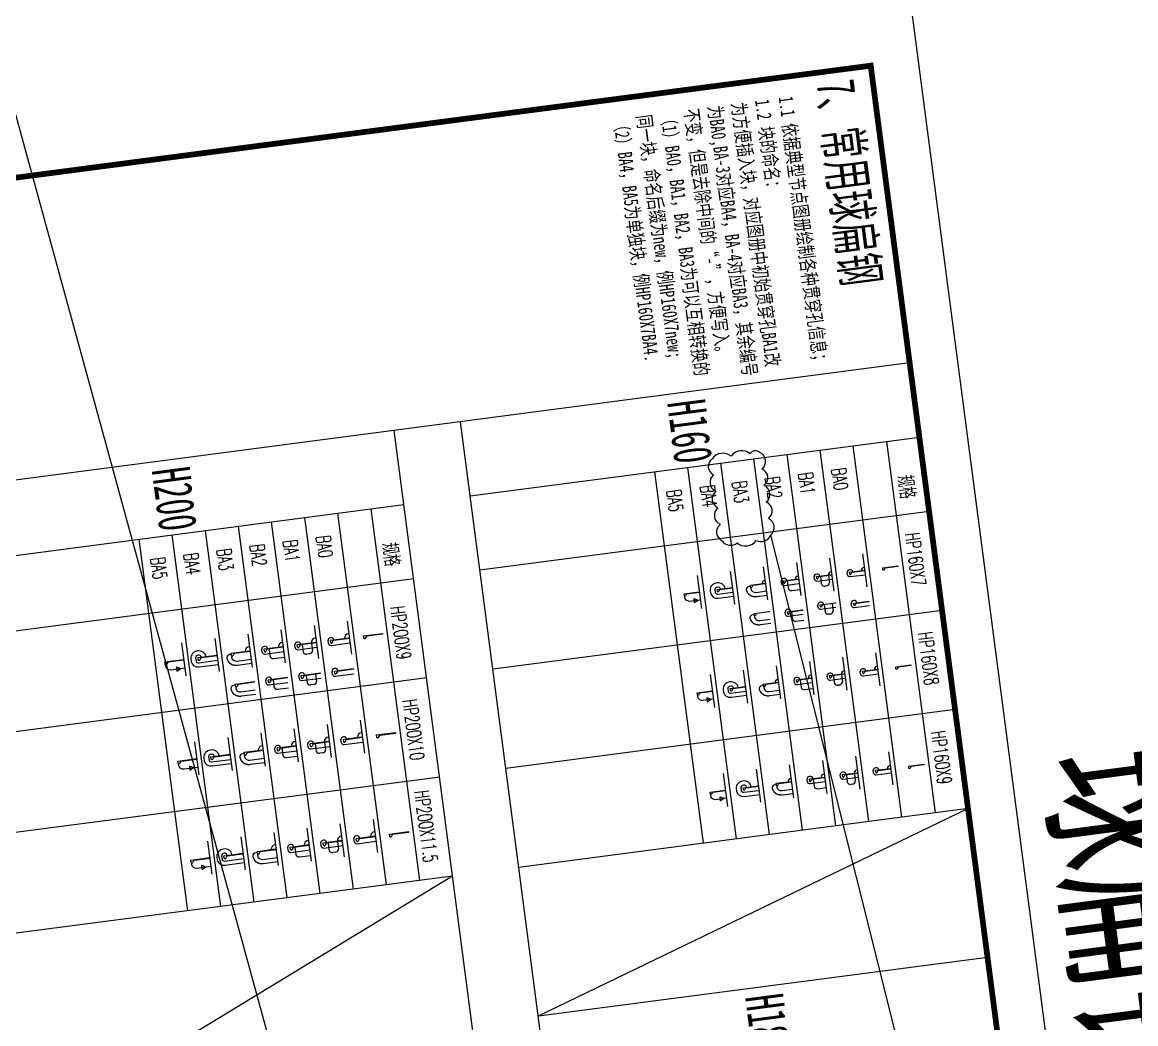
# Model space of a CAD drawing. Header units: millimetres. Extents: x -14906165 to 53546503, y 133836 to 58622790.
# Drawn here: x 42075755 to 42932731, y 43458034 to 44228737 of the extents above; entities that cross this region are included whole.
import ezdxf

# ---------------------------------------------------------------- set-up
doc = ezdxf.new("R2010")
doc.units = ezdxf.units.MM
doc.header["$LTSCALE"] = 100
doc.linetypes.add('DASHED', pattern=[8, 6, -2])
for name, color, linetype in [('HP', 254, 'Continuous'), ('Seam', 40, 'Continuous'), ('标准形式增加', 6, 'Continuous')]:
    doc.layers.add(name, color=color, linetype=linetype)
doc.styles.add('中文GB2312', font='', dxfattribs={"width": 0.7})
doc.styles.add('英文（单）', font='romans.shx', dxfattribs={"width": 0.7})
doc.styles.get('中文GB2312').set_extended_font_data('FangSong_GB2312')

# ---------------------------------------------------------------- blocks, each defined once
blk = doc.blocks.new('HP160X7')
for p, q in [((0, 0), (7, 0)), ((0, -160), (0, 0)), ((7, 0), (7, -134)), ((23, -160), (0, -160)), ((10, -140), (26, -149))]:
    blk.add_line(p, q)
at = {"extrusion": (0, 0, -1)}
for centre, start, end in [((-13, -134), 300, 0), ((-23, -154), 120, 270)]:
    blk.add_arc(centre, 6, start, end, dxfattribs=at)
blk = doc.blocks.new('HP160X8')
for p, q in [((-588056, 654188), (-588056, 654348)), ((-588056, 654348), (-588048, 654348)), ((-588048, 654348), (-588048, 654214)), ((-588032, 654188), (-588056, 654188)), ((-588045, 654209), (-588029, 654199))]:
    blk.add_line(p, q)
at = {"extrusion": (0, 0, -1)}
for centre, start, end in [((588042, 654214), 300, 0), ((588032, 654194), 120, 270)]:
    blk.add_arc(centre, 6, start, end, dxfattribs=at)
blk = doc.blocks.new('HP160X9')
for p, q in [((-586256, 654353), (-586247, 654353)), ((-586256, 654193), (-586256, 654353)), ((-586247, 654353), (-586247, 654219)), ((-586231, 654193), (-586256, 654193)), ((-586244, 654213), (-586228, 654204))]:
    blk.add_line(p, q)
at = {"extrusion": (0, 0, -1)}
for centre, start, end in [((586241, 654219), 300, 0), ((586231, 654199), 120, 270)]:
    blk.add_arc(centre, 6, start, end, dxfattribs=at)
blk = doc.blocks.new('HP200X9')
for p, q in [((-589856, 649115), (-589847, 649115)), ((-589856, 648915), (-589856, 649115)), ((-589847, 649115), (-589847, 648948)), ((-589827, 648915), (-589856, 648915)), ((-589843, 648941), (-589823, 648930))]:
    blk.add_line(p, q)
at = {"extrusion": (0, 0, -1)}
for centre, start, end in [((589839, 648948), 300, 0), ((589827, 648923), 120, 270)]:
    blk.add_arc(centre, 8, start, end, dxfattribs=at)
blk = doc.blocks.new('HP200X10')
for p, q in [((-588056, 649125), (-588046, 649125)), ((-588056, 648925), (-588056, 649125)), ((-588046, 649125), (-588046, 648958)), ((-588026, 648925), (-588056, 648925)), ((-588042, 648951), (-588022, 648940))]:
    blk.add_line(p, q)
at = {"extrusion": (0, 0, -1)}
for centre, start, end in [((588038, 648958), 300, 0), ((588026, 648933), 120, 270)]:
    blk.add_arc(centre, 8, start, end, dxfattribs=at)
blk = doc.blocks.new('HP200X11.5')
for p, q in [((-586256, 649120), (-586245, 649120)), ((-586256, 648920), (-586256, 649120)), ((-586245, 649120), (-586245, 648953)), ((-586225, 648920), (-586256, 648920)), ((-586241, 648947), (-586221, 648935))]:
    blk.add_line(p, q)
at = {"extrusion": (0, 0, -1)}
for centre, start, end in [((586237, 648953), 300, 0), ((586225, 648928), 120, 270)]:
    blk.add_arc(centre, 8, start, end, dxfattribs=at)
blk = doc.blocks.new('HP160x7BA4')
for p, q in [((-589802, 652493), (-589802, 652653)), ((-589752, 652493), (-589752, 652653)), ((-589856, 652468), (-589827, 652468)), ((-589856, 652418), (-589827, 652418))]:
    blk.add_line(p, q)
for centre, radius, start, end in [((-589856, 652498), 80, 90, 270), ((-589856, 652498), 30, 90, 270), ((-589827, 652493), 25, 270, 0), ((-589827, 652493), 75, 270, 360)]:
    blk.add_arc(centre, radius, start, end)
blk.add_blockref('HP160X7', (-589856, 652653))
blk = doc.blocks.new('HP160x7BA5')
for p, q in [((-589762, 652193), (-589762, 652303)), ((-589833, 652143), (-589812, 652143))]:
    blk.add_line(p, q)
blk.add_arc((-589812, 652193), 50, 270, 0)
at = {"layer": 'Seam'}
for p, q in [((-589787, 652236), (-589762, 652279)), ((-589787, 652236), (-589737, 652236)), ((-589737, 652236), (-589762, 652279))]:
    blk.add_line(p, q, dxfattribs=at)
blk.add_blockref('HP160X7', (-589856, 652303))
blk = doc.blocks.new('HP160x8BA4')
for p, q in [((-588001, 652493), (-588001, 652653)), ((-587951, 652493), (-587951, 652653)), ((-588056, 652468), (-588026, 652468)), ((-588056, 652418), (-588026, 652418))]:
    blk.add_line(p, q)
for centre, radius, start, end in [((-588056, 652498), 80, 90, 270), ((-588056, 652498), 30, 90, 270), ((-588026, 652493), 25, 270, 0), ((-588026, 652493), 75, 270, 360)]:
    blk.add_arc(centre, radius, start, end)
blk.add_blockref('HP160X8', (0, -1695))
blk = doc.blocks.new('HP160X8BA5')
for p, q in [((-587961, 652193), (-587961, 652303)), ((-588032, 652143), (-588011, 652143))]:
    blk.add_line(p, q)
blk.add_arc((-588011, 652193), 50, 270, 0)
at = {"layer": 'Seam'}
for p, q in [((-587986, 652236), (-587961, 652279)), ((-587986, 652236), (-587936, 652236)), ((-587936, 652236), (-587961, 652279))]:
    blk.add_line(p, q, dxfattribs=at)
blk.add_blockref('HP160X8', (0, -2045))
blk = doc.blocks.new('HP160x9BA4')
for p, q in [((-586200, 652493), (-586200, 652653)), ((-586150, 652493), (-586150, 652653)), ((-586256, 652468), (-586225, 652468)), ((-586256, 652418), (-586225, 652418))]:
    blk.add_line(p, q)
for centre, radius, start, end in [((-586256, 652498), 80, 90, 270), ((-586256, 652498), 30, 90, 270), ((-586225, 652493), 25, 270, 0), ((-586225, 652493), 75, 270, 360)]:
    blk.add_arc(centre, radius, start, end)
blk.add_blockref('HP160X9', (0, -1700))
blk = doc.blocks.new('HP160x9BA5')
for p, q in [((-586160, 652216), (-586160, 652326)), ((-586231, 652166), (-586210, 652166))]:
    blk.add_line(p, q)
blk.add_arc((-586210, 652216), 50, 270, 0)
at = {"layer": 'Seam'}
for p, q in [((-586185, 652259), (-586160, 652302)), ((-586135, 652259), (-586160, 652302)), ((-586185, 652259), (-586135, 652259))]:
    blk.add_line(p, q, dxfattribs=at)
blk.add_blockref('HP160X9', (0, -2027))
blk = doc.blocks.new('HP200X10BA4')
for p, q in [((-588893, 647203), (-588893, 647403)), ((-588843, 647203), (-588843, 647403)), ((-588956, 647178), (-588918, 647178)), ((-588956, 647128), (-588918, 647128))]:
    blk.add_line(p, q)
for centre, radius, start, end in [((-588956, 647208), 80, 90, 270), ((-588956, 647208), 30, 90, 270), ((-588918, 647203), 25, 270, 0), ((-588918, 647203), 75, 270, 360)]:
    blk.add_arc(centre, radius, start, end)
blk.add_blockref('HP200X10', (-900, -1722))
blk = doc.blocks.new('HP200X10BA5')
for p, q in [((-588853, 646903), (-588853, 647053)), ((-588926, 646853), (-588903, 646853))]:
    blk.add_line(p, q)
blk.add_arc((-588903, 646903), 50, 270, 0)
at = {"layer": 'Seam'}
for p, q in [((-588878, 646966), (-588853, 647010)), ((-588878, 646966), (-588828, 646966)), ((-588828, 646966), (-588853, 647010))]:
    blk.add_line(p, q, dxfattribs=at)
blk.add_blockref('HP200X10', (-900, -2072))
blk = doc.blocks.new('HP200X11.5BA5')
for p, q in [((-587952, 646903), (-587952, 647053)), ((-588025, 646853), (-588002, 646853))]:
    blk.add_line(p, q)
blk.add_arc((-588002, 646903), 50, 270, 0)
at = {"layer": 'Seam'}
for p, q in [((-587977, 646955), (-587952, 646998)), ((-587977, 646955), (-587927, 646955)), ((-587927, 646955), (-587952, 646998))]:
    blk.add_line(p, q, dxfattribs=at)
blk.add_blockref('HP200X11.5', (-1800, -2067))
blk = doc.blocks.new('HP200X9BA4')
for p, q in [((-589794, 647203), (-589794, 647403)), ((-589744, 647203), (-589744, 647403)), ((-589856, 647178), (-589819, 647178)), ((-589856, 647128), (-589819, 647128))]:
    blk.add_line(p, q)
for centre, radius, start, end in [((-589856, 647208), 80, 90, 270), ((-589856, 647208), 30, 90, 270), ((-589819, 647203), 25, 270, 0), ((-589819, 647203), 75, 270, 360)]:
    blk.add_arc(centre, radius, start, end)
blk.add_blockref('HP200X9', (0, -1712))
blk = doc.blocks.new('HP200X9BA5')
for p, q in [((-589754, 646903), (-589754, 647053)), ((-589827, 646853), (-589804, 646853))]:
    blk.add_line(p, q)
blk.add_arc((-589804, 646903), 50, 270, 0)
at = {"layer": 'Seam'}
for p, q in [((-589779, 646966), (-589754, 647010)), ((-589779, 646966), (-589729, 646966)), ((-589729, 646966), (-589754, 647010))]:
    blk.add_line(p, q, dxfattribs=at)
blk.add_blockref('HP200X9', (0, -2062))
blk = doc.blocks.new('HP200X11.5BA4')
for p, q in [((-587242, 647703), (-587242, 647903)), ((-587192, 647703), (-587192, 647903)), ((-587306, 647678), (-587267, 647678)), ((-587306, 647628), (-587267, 647628))]:
    blk.add_line(p, q)
for centre, radius, start, end in [((-587306, 647708), 80, 90, 270), ((-587306, 647708), 30, 90, 270), ((-587267, 647703), 25, 270, 0), ((-587267, 647703), 75, 270, 360)]:
    blk.add_arc(centre, radius, start, end)
blk.add_blockref('HP200X11.5', (-1050, -1217))
blk = doc.blocks.new('*U453')
for p, q in [((54, -160), (54, 0)), ((29, -185), (0, -185))]:
    blk.add_line(p, q)
for centre, radius, start, end in [((0, 0), 35, 180, 270), ((0, -155), 30, 90, 270), ((29, -160), 25, 270, 0)]:
    blk.add_arc(centre, radius, start, end)
at = {"layer": 'HP'}
for p, q in [((0, -160), (0, 0)), ((0, 0), (7, 0)), ((7, 0), (7, -134)), ((23, -160), (0, -160)), ((10, -140), (26, -149))]:
    blk.add_line(p, q, dxfattribs=at)
for centre, start, end in [((13, -134), 180, 240), ((23, -154), 270, 60)]:
    blk.add_arc(centre, 6, start, end, dxfattribs=at)
blk = doc.blocks.new('*U452')
for p, q in [((54, -160), (54, 0)), ((7, -35), (92, -35)), ((127, -70), (127, -85)), ((29, -185), (0, -185)), ((7, -120), (92, -120))]:
    blk.add_line(p, q)
for centre, radius, start, end in [((0, 0), 35, 180, 270), ((92, -70), 35, 0, 90), ((92, -85), 35, 270, 0), ((0, -155), 30, 90, 270), ((29, -160), 25, 270, 0)]:
    blk.add_arc(centre, radius, start, end)
at = {"layer": 'HP'}
for p, q in [((0, -160), (0, 0)), ((0, 0), (7, 0)), ((7, 0), (7, -134)), ((23, -160), (0, -160)), ((10, -140), (26, -149))]:
    blk.add_line(p, q, dxfattribs=at)
for centre, start, end in [((13, -134), 180, 240), ((23, -154), 270, 60)]:
    blk.add_arc(centre, 6, start, end, dxfattribs=at)
blk = doc.blocks.new('*U451')
for p, q in [((54, -160), (54, 0)), ((127, -85), (127, 0)), ((29, -185), (0, -185)), ((7, -120), (92, -120))]:
    blk.add_line(p, q)
for centre, radius, start, end in [((0, 0), 35, 180, 270), ((92, -85), 35, 270, 0), ((0, -155), 30, 90, 270), ((29, -160), 25, 270, 0)]:
    blk.add_arc(centre, radius, start, end)
at = {"layer": 'HP'}
for p, q in [((0, -160), (0, 0)), ((0, 0), (7, 0)), ((7, 0), (7, -134)), ((23, -160), (0, -160)), ((10, -140), (26, -149))]:
    blk.add_line(p, q, dxfattribs=at)
for centre, start, end in [((13, -134), 180, 240), ((23, -154), 270, 60)]:
    blk.add_arc(centre, 6, start, end, dxfattribs=at)
blk = doc.blocks.new('*U450')
for p, q in [((94, -110), (94, 0)), ((15, -160), (15, -175)), ((23, -160), (44, -160))]:
    blk.add_line(p, q)
at = {"linetype": 'DASHED'}
blk.add_line((144, -109), (144, 0), dxfattribs=at)
for centre, radius, start, end in [((0, 0), 35, 180, 270), ((44, -110), 50, 270, 0), ((50, -175), 35, 180, 260.1291)]:
    blk.add_arc(centre, radius, start, end)
blk.add_arc((44, -109), 100, 270, 0, dxfattribs=at)
at = {"layer": 'HP'}
for p, q in [((0, -160), (0, 0)), ((0, 0), (7, 0)), ((7, 0), (7, -134)), ((23, -160), (0, -160)), ((10, -140), (26, -149))]:
    blk.add_line(p, q, dxfattribs=at)
for centre, start, end in [((13, -134), 180, 240), ((23, -154), 270, 60)]:
    blk.add_arc(centre, 6, start, end, dxfattribs=at)
blk = doc.blocks.new('*U458')
for p, q in [((55, -160), (55, 0)), ((30, -185), (0, -185))]:
    blk.add_line(p, q)
for centre, radius, start, end in [((0, 0), 35, 180, 270), ((0, -155), 30, 90, 270), ((30, -160), 25, 270, 0)]:
    blk.add_arc(centre, radius, start, end)
at = {"layer": 'HP'}
for p, q in [((0, -160), (0, 0)), ((0, 0), (8, 0)), ((8, 0), (8, -134)), ((24, -160), (0, -160)), ((11, -140), (27, -149))]:
    blk.add_line(p, q, dxfattribs=at)
for centre, start, end in [((14, -134), 180, 240), ((24, -154), 270, 60)]:
    blk.add_arc(centre, 6, start, end, dxfattribs=at)
blk = doc.blocks.new('*U457')
for p, q in [((55, -160), (55, 0)), ((8, -35), (93, -35)), ((128, -70), (128, -85)), ((30, -185), (0, -185)), ((8, -120), (93, -120))]:
    blk.add_line(p, q)
for centre, radius, start, end in [((0, 0), 35, 180, 270), ((93, -70), 35, 0, 90), ((93, -85), 35, 270, 0), ((0, -155), 30, 90, 270), ((30, -160), 25, 270, 0)]:
    blk.add_arc(centre, radius, start, end)
at = {"layer": 'HP'}
for p, q in [((0, -160), (0, 0)), ((0, 0), (8, 0)), ((8, 0), (8, -134)), ((24, -160), (0, -160)), ((11, -140), (27, -149))]:
    blk.add_line(p, q, dxfattribs=at)
for centre, start, end in [((14, -134), 180, 240), ((24, -154), 270, 60)]:
    blk.add_arc(centre, 6, start, end, dxfattribs=at)
blk = doc.blocks.new('*U456')
for p, q in [((55, -160), (55, 0)), ((128, -85), (128, 0)), ((30, -185), (0, -185)), ((8, -120), (93, -120))]:
    blk.add_line(p, q)
for centre, radius, start, end in [((0, 0), 35, 180, 270), ((93, -85), 35, 270, 0), ((0, -155), 30, 90, 270), ((30, -160), 25, 270, 0)]:
    blk.add_arc(centre, radius, start, end)
at = {"layer": 'HP'}
for p, q in [((0, -160), (0, 0)), ((0, 0), (8, 0)), ((8, 0), (8, -134)), ((24, -160), (0, -160)), ((11, -140), (27, -149))]:
    blk.add_line(p, q, dxfattribs=at)
for centre, start, end in [((14, -134), 180, 240), ((24, -154), 270, 60)]:
    blk.add_arc(centre, 6, start, end, dxfattribs=at)
blk = doc.blocks.new('*U455')
for p, q in [((95, -110), (95, 0)), ((15, -160), (15, -175)), ((24, -160), (45, -160))]:
    blk.add_line(p, q)
at = {"linetype": 'DASHED'}
blk.add_line((145, -110), (145, 0), dxfattribs=at)
for centre, radius, start, end in [((0, 0), 35, 180, 270), ((45, -110), 50, 270, 0), ((50, -175), 35, 180, 261.7868)]:
    blk.add_arc(centre, radius, start, end)
blk.add_arc((45, -110), 100, 270, 0, dxfattribs=at)
at = {"layer": 'HP'}
for p, q in [((0, -160), (0, 0)), ((0, 0), (8, 0)), ((8, 0), (8, -134)), ((24, -160), (0, -160)), ((11, -140), (27, -149))]:
    blk.add_line(p, q, dxfattribs=at)
for centre, start, end in [((14, -134), 180, 240), ((24, -154), 270, 60)]:
    blk.add_arc(centre, 6, start, end, dxfattribs=at)
blk = doc.blocks.new('*U463')
for p, q in [((56, -160), (56, 0)), ((31, -185), (0, -185))]:
    blk.add_line(p, q)
for centre, radius, start, end in [((0, 0), 35, 180, 270), ((0, -155), 30, 90, 270), ((31, -160), 25, 270, 0)]:
    blk.add_arc(centre, radius, start, end)
at = {"layer": 'HP'}
for p, q in [((0, -160), (0, 0)), ((0, 0), (9, 0)), ((9, 0), (9, -134)), ((25, -160), (0, -160)), ((12, -140), (28, -149))]:
    blk.add_line(p, q, dxfattribs=at)
for centre, start, end in [((15, -134), 180, 240), ((25, -154), 270, 60)]:
    blk.add_arc(centre, 6, start, end, dxfattribs=at)
blk = doc.blocks.new('*U462')
for p, q in [((56, -160), (56, 0)), ((9, -35), (94, -35)), ((129, -70), (129, -85)), ((31, -185), (0, -185)), ((9, -120), (94, -120))]:
    blk.add_line(p, q)
for centre, radius, start, end in [((0, 0), 35, 180, 270), ((94, -70), 35, 0, 90), ((94, -85), 35, 270, 0), ((0, -155), 30, 90, 270), ((31, -160), 25, 270, 0)]:
    blk.add_arc(centre, radius, start, end)
at = {"layer": 'HP'}
for p, q in [((0, -160), (0, 0)), ((0, 0), (9, 0)), ((9, 0), (9, -134)), ((25, -160), (0, -160)), ((12, -140), (28, -149))]:
    blk.add_line(p, q, dxfattribs=at)
for centre, start, end in [((15, -134), 180, 240), ((25, -154), 270, 60)]:
    blk.add_arc(centre, 6, start, end, dxfattribs=at)
blk = doc.blocks.new('*U461')
for p, q in [((56, -160), (56, 0)), ((129, -85), (129, 0)), ((31, -185), (0, -185)), ((9, -120), (94, -120))]:
    blk.add_line(p, q)
for centre, radius, start, end in [((0, 0), 35, 180, 270), ((94, -85), 35, 270, 0), ((0, -155), 30, 90, 270), ((31, -160), 25, 270, 0)]:
    blk.add_arc(centre, radius, start, end)
at = {"layer": 'HP'}
for p, q in [((0, -160), (0, 0)), ((0, 0), (9, 0)), ((9, 0), (9, -134)), ((25, -160), (0, -160)), ((12, -140), (28, -149))]:
    blk.add_line(p, q, dxfattribs=at)
for centre, start, end in [((15, -134), 180, 240), ((25, -154), 270, 60)]:
    blk.add_arc(centre, 6, start, end, dxfattribs=at)
blk = doc.blocks.new('*U460')
for p, q in [((96, -110), (96, 0)), ((15, -160), (15, -175)), ((25, -160), (46, -160))]:
    blk.add_line(p, q)
at = {"linetype": 'DASHED'}
blk.add_line((146, -110), (146, 0), dxfattribs=at)
for centre, radius, start, end in [((0, 0), 35, 180, 270), ((46, -110), 50, 270, 0), ((50, -175), 35, 180, 263.4376)]:
    blk.add_arc(centre, radius, start, end)
blk.add_arc((46, -110), 100, 270, 0, dxfattribs=at)
at = {"layer": 'HP'}
for p, q in [((0, -160), (0, 0)), ((0, 0), (9, 0)), ((9, 0), (9, -134)), ((25, -160), (0, -160)), ((12, -140), (28, -149))]:
    blk.add_line(p, q, dxfattribs=at)
for centre, start, end in [((15, -134), 180, 240), ((25, -154), 270, 60)]:
    blk.add_arc(centre, 6, start, end, dxfattribs=at)
blk = doc.blocks.new('*U482')
for p, q in [((62, -200), (62, 0)), ((37, -225), (0, -225))]:
    blk.add_line(p, q)
for centre, radius, start, end in [((0, 0), 50, 180, 270), ((0, -195), 30, 90, 270), ((37, -200), 25, 270, 0)]:
    blk.add_arc(centre, radius, start, end)
at = {"layer": 'HP'}
for p, q in [((0, -200), (0, 0)), ((0, 0), (9, 0)), ((9, 0), (9, -167)), ((29, -200), (0, -200)), ((13, -174), (33, -185))]:
    blk.add_line(p, q, dxfattribs=at)
for centre, start, end in [((17, -167), 180, 240), ((29, -192), 270, 60.011)]:
    blk.add_arc(centre, 8, start, end, dxfattribs=at)
blk = doc.blocks.new('*U481')
for p, q in [((62, -200), (62, 0)), ((9, -50), (94, -50)), ((129, -85), (129, -115)), ((37, -225), (0, -225)), ((9, -150), (94, -150))]:
    blk.add_line(p, q)
for centre, radius, start, end in [((0, 0), 50, 180, 270), ((94, -85), 35, 0, 90), ((94, -115), 35, 270, 0), ((0, -195), 30, 90, 270), ((37, -200), 25, 270, 0)]:
    blk.add_arc(centre, radius, start, end)
at = {"layer": 'HP'}
for p, q in [((0, -200), (0, 0)), ((0, 0), (9, 0)), ((9, 0), (9, -167)), ((29, -200), (0, -200)), ((13, -174), (33, -185))]:
    blk.add_line(p, q, dxfattribs=at)
for centre, start, end in [((17, -167), 180, 240), ((29, -192), 270, 60.011)]:
    blk.add_arc(centre, 8, start, end, dxfattribs=at)
blk = doc.blocks.new('*U479')
for p, q in [((62, -200), (62, 0)), ((129, -115), (129, 0)), ((37, -225), (0, -225)), ((9, -150), (94, -150))]:
    blk.add_line(p, q)
for centre, radius, start, end in [((0, 0), 50, 180, 270), ((94, -115), 35, 270, 0), ((0, -195), 30, 90, 270), ((37, -200), 25, 270, 0)]:
    blk.add_arc(centre, radius, start, end)
at = {"layer": 'HP'}
for p, q in [((0, -200), (0, 0)), ((0, 0), (9, 0)), ((9, 0), (9, -167)), ((29, -200), (0, -200)), ((13, -174), (33, -185))]:
    blk.add_line(p, q, dxfattribs=at)
for centre, start, end in [((17, -167), 180, 240), ((29, -192), 270, 60.011)]:
    blk.add_arc(centre, 8, start, end, dxfattribs=at)
blk = doc.blocks.new('*U480')
for p, q in [((102, -150), (102, 0)), ((15, -200), (15, -215)), ((29, -200), (52, -200)), ((50, -250), (52, -250))]:
    blk.add_line(p, q)
at = {"linetype": 'DASHED'}
blk.add_line((152, -150), (152, 0), dxfattribs=at)
for centre, radius, start, end in [((0, 0), 50, 180, 270), ((50, -215), 35, 180, 270), ((52, -150), 50, 270, 0)]:
    blk.add_arc(centre, radius, start, end)
blk.add_arc((52, -150), 100, 270, 0, dxfattribs=at)
at = {"layer": 'HP'}
for p, q in [((0, -200), (0, 0)), ((0, 0), (9, 0)), ((9, 0), (9, -167)), ((29, -200), (0, -200)), ((13, -174), (33, -185))]:
    blk.add_line(p, q, dxfattribs=at)
for centre, start, end in [((17, -167), 180, 240), ((29, -192), 270, 60.011)]:
    blk.add_arc(centre, 8, start, end, dxfattribs=at)
blk = doc.blocks.new('*U487')
for p, q in [((63, -200), (63, 0)), ((38, -225), (0, -225))]:
    blk.add_line(p, q)
for centre, radius, start, end in [((0, 0), 50, 180, 270), ((0, -195), 30, 90, 270), ((38, -200), 25, 270, 0)]:
    blk.add_arc(centre, radius, start, end)
at = {"layer": 'HP'}
for p, q in [((0, -200), (0, 0)), ((0, 0), (10, 0)), ((10, 0), (10, -167)), ((30, -200), (0, -200)), ((14, -174), (34, -185))]:
    blk.add_line(p, q, dxfattribs=at)
for centre, start, end in [((18, -167), 180, 240), ((30, -192), 270, 60.011)]:
    blk.add_arc(centre, 8, start, end, dxfattribs=at)
blk = doc.blocks.new('*U486')
for p, q in [((63, -200), (63, 0)), ((10, -50), (95, -50)), ((130, -85), (130, -115)), ((38, -225), (0, -225)), ((10, -150), (95, -150))]:
    blk.add_line(p, q)
for centre, radius, start, end in [((0, 0), 50, 180, 270), ((95, -85), 35, 0, 90), ((95, -115), 35, 270, 0), ((0, -195), 30, 90, 270), ((38, -200), 25, 270, 0)]:
    blk.add_arc(centre, radius, start, end)
at = {"layer": 'HP'}
for p, q in [((0, -200), (0, 0)), ((0, 0), (10, 0)), ((10, 0), (10, -167)), ((30, -200), (0, -200)), ((14, -174), (34, -185))]:
    blk.add_line(p, q, dxfattribs=at)
for centre, start, end in [((18, -167), 180, 240), ((30, -192), 270, 60.011)]:
    blk.add_arc(centre, 8, start, end, dxfattribs=at)
blk = doc.blocks.new('*U484')
for p, q in [((63, -200), (63, 0)), ((130, -115), (130, 0)), ((38, -225), (0, -225)), ((10, -150), (95, -150))]:
    blk.add_line(p, q)
for centre, radius, start, end in [((0, 0), 50, 180, 270), ((95, -115), 35, 270, 0), ((0, -195), 30, 90, 270), ((38, -200), 25, 270, 0)]:
    blk.add_arc(centre, radius, start, end)
at = {"layer": 'HP'}
for p, q in [((0, -200), (0, 0)), ((0, 0), (10, 0)), ((10, 0), (10, -167)), ((30, -200), (0, -200)), ((14, -174), (34, -185))]:
    blk.add_line(p, q, dxfattribs=at)
for centre, start, end in [((18, -167), 180, 240), ((30, -192), 270, 60.011)]:
    blk.add_arc(centre, 8, start, end, dxfattribs=at)
blk = doc.blocks.new('*U485')
for p, q in [((103, -150), (103, 0)), ((15, -200), (15, -215)), ((30, -200), (53, -200)), ((50, -250), (53, -250))]:
    blk.add_line(p, q)
at = {"linetype": 'DASHED'}
blk.add_line((153, -150), (153, 0), dxfattribs=at)
for centre, radius, start, end in [((0, 0), 50, 180, 270), ((50, -215), 35, 180, 270), ((53, -150), 50, 270, 0)]:
    blk.add_arc(centre, radius, start, end)
blk.add_arc((53, -150), 100, 270, 0, dxfattribs=at)
at = {"layer": 'HP'}
for p, q in [((0, -200), (0, 0)), ((0, 0), (10, 0)), ((10, 0), (10, -167)), ((30, -200), (0, -200)), ((14, -174), (34, -185))]:
    blk.add_line(p, q, dxfattribs=at)
for centre, start, end in [((18, -167), 180, 240), ((30, -192), 270, 60.011)]:
    blk.add_arc(centre, 8, start, end, dxfattribs=at)
blk = doc.blocks.new('*U492')
for p, q in [((65, -200), (65, 0)), ((40, -225), (0, -225))]:
    blk.add_line(p, q)
for centre, radius, start, end in [((0, 0), 50, 180, 270), ((0, -195), 30, 90, 270), ((40, -200), 25, 270, 0)]:
    blk.add_arc(centre, radius, start, end)
at = {"layer": 'HP'}
for p, q in [((0, -200), (0, 0)), ((0, 0), (12, 0)), ((12, 0), (12, -167)), ((31, -200), (0, -200)), ((16, -174), (35, -185))]:
    blk.add_line(p, q, dxfattribs=at)
for centre, start, end in [((20, -167), 180, 240), ((31, -192), 270, 60.011)]:
    blk.add_arc(centre, 8, start, end, dxfattribs=at)
blk = doc.blocks.new('*U491')
for p, q in [((65, -200), (65, 0)), ((12, -50), (96, -50)), ((132, -85), (132, -115)), ((40, -225), (0, -225)), ((12, -150), (96, -150))]:
    blk.add_line(p, q)
for centre, radius, start, end in [((0, 0), 50, 180, 270), ((96, -85), 35, 0, 90), ((96, -115), 35, 270, 0), ((0, -195), 30, 90, 270), ((40, -200), 25, 270, 0)]:
    blk.add_arc(centre, radius, start, end)
at = {"layer": 'HP'}
for p, q in [((0, -200), (0, 0)), ((0, 0), (12, 0)), ((12, 0), (12, -167)), ((31, -200), (0, -200)), ((16, -174), (35, -185))]:
    blk.add_line(p, q, dxfattribs=at)
for centre, start, end in [((20, -167), 180, 240), ((31, -192), 270, 60.011)]:
    blk.add_arc(centre, 8, start, end, dxfattribs=at)
blk = doc.blocks.new('*U489')
for p, q in [((65, -200), (65, 0)), ((132, -115), (132, 0)), ((40, -225), (0, -225)), ((12, -150), (97, -150))]:
    blk.add_line(p, q)
for centre, radius, start, end in [((0, 0), 50, 180, 270), ((97, -115), 35, 270, 0), ((0, -195), 30, 90, 270), ((40, -200), 25, 270, 0)]:
    blk.add_arc(centre, radius, start, end)
at = {"layer": 'HP'}
for p, q in [((0, -200), (0, 0)), ((0, 0), (12, 0)), ((12, 0), (12, -167)), ((31, -200), (0, -200)), ((16, -174), (35, -185))]:
    blk.add_line(p, q, dxfattribs=at)
for centre, start, end in [((20, -167), 180, 240), ((31, -192), 270, 60.011)]:
    blk.add_arc(centre, 8, start, end, dxfattribs=at)
blk = doc.blocks.new('*U490')
for p, q in [((105, -150), (105, 0)), ((15, -200), (15, -215)), ((31, -200), (55, -200)), ((50, -250), (55, -250))]:
    blk.add_line(p, q)
at = {"linetype": 'DASHED'}
blk.add_line((155, -150), (155, 0), dxfattribs=at)
for centre, radius, start, end in [((0, 0), 50, 180, 270), ((50, -215), 35, 180, 270), ((55, -150), 50, 270, 0)]:
    blk.add_arc(centre, radius, start, end)
blk.add_arc((55, -150), 100, 270, 0, dxfattribs=at)
at = {"layer": 'HP'}
for p, q in [((0, -200), (0, 0)), ((0, 0), (12, 0)), ((12, 0), (12, -167)), ((31, -200), (0, -200)), ((16, -174), (35, -185))]:
    blk.add_line(p, q, dxfattribs=at)
for centre, start, end in [((20, -167), 180, 240), ((31, -192), 270, 60.011)]:
    blk.add_arc(centre, 8, start, end, dxfattribs=at)
blk = doc.blocks.new('*U789')
for p, q in [((54, -160), (54, 0)), ((29, -185), (0, -185))]:
    blk.add_line(p, q)
for centre, radius, start, end in [((0, 0), 1, 180, 270), ((0, -155), 30, 90, 270), ((29, -160), 25, 270, 0)]:
    blk.add_arc(centre, radius, start, end)
at = {"layer": 'HP'}
for p, q in [((0, -160), (0, 0)), ((0, 0), (7, 0)), ((7, 0), (7, -134)), ((23, -160), (0, -160)), ((10, -140), (26, -149))]:
    blk.add_line(p, q, dxfattribs=at)
for centre, start, end in [((13, -134), 180, 240), ((23, -154), 270, 60)]:
    blk.add_arc(centre, 6, start, end, dxfattribs=at)
blk = doc.blocks.new('*U790')
for p, q in [((54, -160), (54, 0)), ((127, -85), (127, 0)), ((29, -185), (0, -185)), ((7, -120), (92, -120))]:
    blk.add_line(p, q)
for centre, radius, start, end in [((0, 0), 1, 180, 270), ((92, -85), 35, 270, 0), ((0, -155), 30, 90, 270), ((29, -160), 25, 270, 0)]:
    blk.add_arc(centre, radius, start, end)
at = {"layer": 'HP'}
for p, q in [((0, -160), (0, 0)), ((0, 0), (7, 0)), ((7, 0), (7, -134)), ((23, -160), (0, -160)), ((10, -140), (26, -149))]:
    blk.add_line(p, q, dxfattribs=at)
for centre, start, end in [((13, -134), 180, 240), ((23, -154), 270, 60)]:
    blk.add_arc(centre, 6, start, end, dxfattribs=at)
blk = doc.blocks.new('*U814')
for p, q in [((54, -160), (54, 0)), ((7, -35), (92, -35)), ((127, -70), (127, -85)), ((29, -185), (0, -185)), ((7, -120), (92, -120))]:
    blk.add_line(p, q)
for centre, radius, start, end in [((0, 0), 1, 180, 270), ((92, -70), 35, 0, 90), ((92, -85), 35, 270, 0), ((0, -155), 30, 90, 270), ((29, -160), 25, 270, 0)]:
    blk.add_arc(centre, radius, start, end)
at = {"layer": 'HP'}
for p, q in [((0, -160), (0, 0)), ((0, 0), (7, 0)), ((7, 0), (7, -134)), ((23, -160), (0, -160)), ((10, -140), (26, -149))]:
    blk.add_line(p, q, dxfattribs=at)
for centre, start, end in [((13, -134), 180, 240), ((23, -154), 270, 60)]:
    blk.add_arc(centre, 6, start, end, dxfattribs=at)
blk = doc.blocks.new('*U815')
for p, q in [((94, -110), (94, 0)), ((15, -160), (15, -175)), ((23, -160), (44, -160))]:
    blk.add_line(p, q)
at = {"linetype": 'DASHED'}
blk.add_line((144, -109), (144, 0), dxfattribs=at)
for centre, radius, start, end in [((0, 0), 1, 180, 270), ((44, -110), 50, 270, 0), ((50, -175), 35, 180, 260.1291)]:
    blk.add_arc(centre, radius, start, end)
blk.add_arc((44, -109), 100, 270, 0, dxfattribs=at)
at = {"layer": 'HP'}
for p, q in [((0, -160), (0, 0)), ((0, 0), (7, 0)), ((7, 0), (7, -134)), ((23, -160), (0, -160)), ((10, -140), (26, -149))]:
    blk.add_line(p, q, dxfattribs=at)
for centre, start, end in [((13, -134), 180, 240), ((23, -154), 270, 60)]:
    blk.add_arc(centre, 6, start, end, dxfattribs=at)
blk = doc.blocks.new('*U820')
for p, q in [((62, -200), (62, 0)), ((37, -225), (0, -225))]:
    blk.add_line(p, q)
for centre, radius, start, end in [((0, 0), 1, 180, 270), ((0, -195), 30, 90, 270), ((37, -200), 25, 270, 0)]:
    blk.add_arc(centre, radius, start, end)
at = {"layer": 'HP'}
for p, q in [((0, -200), (0, 0)), ((0, 0), (9, 0)), ((9, 0), (9, -167)), ((29, -200), (0, -200)), ((13, -174), (33, -185))]:
    blk.add_line(p, q, dxfattribs=at)
for centre, start, end in [((17, -167), 180, 240), ((29, -192), 270, 60.011)]:
    blk.add_arc(centre, 8, start, end, dxfattribs=at)
blk = doc.blocks.new('*U821')
for p, q in [((62, -200), (62, 0)), ((9, -50), (94, -50)), ((129, -85), (129, -115)), ((37, -225), (0, -225)), ((9, -150), (94, -150))]:
    blk.add_line(p, q)
for centre, radius, start, end in [((0, 0), 1, 180, 270), ((94, -85), 35, 0, 90), ((94, -115), 35, 270, 0), ((0, -195), 30, 90, 270), ((37, -200), 25, 270, 0)]:
    blk.add_arc(centre, radius, start, end)
at = {"layer": 'HP'}
for p, q in [((0, -200), (0, 0)), ((0, 0), (9, 0)), ((9, 0), (9, -167)), ((29, -200), (0, -200)), ((13, -174), (33, -185))]:
    blk.add_line(p, q, dxfattribs=at)
for centre, start, end in [((17, -167), 180, 240), ((29, -192), 270, 60.011)]:
    blk.add_arc(centre, 8, start, end, dxfattribs=at)
blk = doc.blocks.new('*U822')
for p, q in [((62, -200), (62, 0)), ((129, -115), (129, 0)), ((37, -225), (0, -225)), ((9, -150), (94, -150))]:
    blk.add_line(p, q)
for centre, radius, start, end in [((0, 0), 1, 180, 270), ((94, -115), 35, 270, 0), ((0, -195), 30, 90, 270), ((37, -200), 25, 270, 0)]:
    blk.add_arc(centre, radius, start, end)
at = {"layer": 'HP'}
for p, q in [((0, -200), (0, 0)), ((0, 0), (9, 0)), ((9, 0), (9, -167)), ((29, -200), (0, -200)), ((13, -174), (33, -185))]:
    blk.add_line(p, q, dxfattribs=at)
for centre, start, end in [((17, -167), 180, 240), ((29, -192), 270, 60.011)]:
    blk.add_arc(centre, 8, start, end, dxfattribs=at)
blk = doc.blocks.new('*U823')
for p, q in [((102, -150), (102, 0)), ((15, -200), (15, -215)), ((29, -200), (52, -200)), ((50, -250), (52, -250))]:
    blk.add_line(p, q)
at = {"linetype": 'DASHED'}
blk.add_line((152, -150), (152, 0), dxfattribs=at)
for centre, radius, start, end in [((0, 0), 1, 180, 270), ((50, -215), 35, 180, 270), ((52, -150), 50, 270, 0)]:
    blk.add_arc(centre, radius, start, end)
blk.add_arc((52, -150), 100, 270, 0, dxfattribs=at)
at = {"layer": 'HP'}
for p, q in [((0, -200), (0, 0)), ((0, 0), (9, 0)), ((9, 0), (9, -167)), ((29, -200), (0, -200)), ((13, -174), (33, -185))]:
    blk.add_line(p, q, dxfattribs=at)
for centre, start, end in [((17, -167), 180, 240), ((29, -192), 270, 60.011)]:
    blk.add_arc(centre, 8, start, end, dxfattribs=at)
blk = doc.blocks.new('绘图要素标准库V1.0 - 0416')
for p, q in [((-598206.5, 656002.9), (-577206.5, 656002.9)), ((-577706.5, 655502.9), (-595706.5, 655502.9)), ((-595706.5, 655502.9), (-595706.5, 626802.9)), ((-592106.5, 655502.9), (-592106.5, 626802.9)), ((-591206.5, 650752.9), (-591206.5, 655502.9)), ((-590306.5, 655502.9), (-590306.5, 650752.9)), ((-589106.5, 655504.1), (-589106.5, 650754.1)), ((-587906.5, 655504.1), (-587906.5, 650754.1)), ((-586706.5, 655504.1), (-586706.5, 650754.1)), ((-586706.5, 655502.9), (-584906.5, 650752.9)), ((-584906.5, 650754.1), (-584906.5, 655502.9)), ((-591206.5, 655154.1), (-586706.5, 655154.1)), ((-586706.5, 654804.1), (-591206.5, 654804.1)), ((-586706.5, 654454.1), (-591206.5, 654454.1)), ((-586706.5, 654104.1), (-591206.5, 654104.1)), ((-586706.5, 653754.1), (-591206.5, 653754.1)), ((-586706.5, 653404.1), (-591206.5, 653404.1)), ((-586706.5, 653054.1), (-591206.5, 653054.1)), ((-586706.5, 652704.1), (-591206.5, 652704.1)), ((-577706.5, 650752.9), (-592106.5, 650752.9)), ((-577706.5, 650052.9), (-592106.5, 650052.9)), ((-591206.5, 645302.9), (-591206.5, 650052.9)), ((-590306.5, 650052.9), (-590306.5, 645302.9)), ((-589106.5, 650052.9), (-589106.5, 645302.9)), ((-587906.5, 650052.9), (-587906.5, 645302.9)), ((-586706.5, 650052.9), (-586706.5, 645302.9)), ((-586706.5, 650052.9), (-584306.5, 645302.9)), ((-591206.5, 649702.9), (-586706.5, 649702.9)), ((-586706.5, 649352.9), (-591206.5, 649352.9)), ((-586706.5, 649002.9), (-591206.5, 649002.9)), ((-586706.5, 648652.9), (-591206.5, 648652.9)), ((-586706.5, 648302.9), (-591206.5, 648302.9)), ((-586706.5, 647952.9), (-591206.5, 647952.9)), ((-586706.5, 647602.9), (-591206.5, 647602.9)), ((-586706.5, 647252.9), (-591206.5, 647252.9))]:
    blk.add_line(p, q)
at = {"color": 5}
for p, q in [((-589906.5, 654754.1), (-589506.5, 654754.1)), ((-588706.5, 654754.1), (-588306.5, 654754.1)), ((-587506.5, 654754.1), (-587106.5, 654754.1)), ((-589906.5, 654404.1), (-589506.5, 654404.1)), ((-588706.5, 654404.1), (-588306.5, 654404.1)), ((-587506.5, 654404.1), (-587106.5, 654404.1)), ((-589906.5, 654054.1), (-589506.5, 654054.1)), ((-588706.5, 654054.1), (-588306.5, 654054.1)), ((-587506.5, 654054.1), (-587106.5, 654054.1)), ((-589906.5, 653704.1), (-589506.5, 653704.1)), ((-588706.5, 653704.1), (-588306.5, 653704.1)), ((-587506.5, 653704.1), (-587106.5, 653704.1)), ((-589906.5, 653354.1), (-589506.5, 653354.1)), ((-588706.5, 653354.1), (-588306.5, 653354.1)), ((-587506.5, 653354.1), (-587106.5, 653354.1)), ((-589906.5, 653004.1), (-589506.5, 653004.1)), ((-588706.5, 653004.1), (-588306.5, 653004.1)), ((-587506.5, 653004.1), (-587106.5, 653004.1)), ((-589906.5, 649302.9), (-589506.5, 649302.9)), ((-588706.5, 649302.9), (-588306.5, 649302.9)), ((-587506.5, 649302.9), (-587106.5, 649302.9)), ((-589906.5, 648952.9), (-589506.5, 648952.9)), ((-588706.5, 648952.9), (-588306.5, 648952.9)), ((-587506.5, 648952.9), (-587106.5, 648952.9)), ((-589906.5, 648602.9), (-589506.5, 648602.9)), ((-588706.5, 648602.9), (-588306.5, 648602.9)), ((-587506.5, 648602.9), (-587106.5, 648602.9)), ((-589906.5, 648252.9), (-589506.5, 648252.9)), ((-588706.5, 648252.9), (-588306.5, 648252.9)), ((-587506.5, 648252.9), (-587106.5, 648252.9)), ((-589906.5, 647902.9), (-589506.5, 647902.9)), ((-588706.5, 647902.9), (-588306.5, 647902.9)), ((-587506.5, 647902.9), (-587106.5, 647902.9)), ((-589906.5, 647552.9), (-589506.5, 647552.9)), ((-588706.5, 647552.9), (-588306.5, 647552.9)), ((-587506.5, 647552.9), (-587106.5, 647552.9))]:
    blk.add_line(p, q, dxfattribs=at)
at = {"const_width": 60}
blk.add_lwpolyline([(-595706.5, 655502.9), (-577706.5, 655502.9), (-577706.5, 626802.9), (-595706.5, 626802.9)], close=True, dxfattribs=at)
at = {"layer": '标准形式增加'}
for p, q in [((-590272.8, 653823.1), (-491817.7, 663750.5)), ((-625997.6, 642969), (-491817.7, 659196.4))]:
    blk.add_line(p, q, dxfattribs=at)
blk.add_xline((-506039.8, 656002.9), (1, 0), dxfattribs=at)
blk.add_lwpolyline([(-591272.8, 653823.1, -0.5), (-591072.8, 653823.1, -0.5), (-590872.8, 653823.1, -0.5), (-590672.8, 653823.1, -0.5), (-590472.8, 653823.1, -0.5), (-590272.8, 653823.1, -0.5), (-590231, 653664.9, -0.5), (-590231, 653464.9, -0.5), (-590279.1, 653313, -0.5), (-590479.1, 653313, -0.5), (-590679.1, 653313, -0.5), (-590879.1, 653313, -0.5), (-591079.1, 653313, -0.5), (-591272.8, 653319.4, -0.5), (-591272.8, 653519.4, -0.5), (-591272.8, 653719.4, -0.5)], format="xyb", close=True, dxfattribs=at)
for name, p in [('HP160X7', (-589706.5, 655104.1)), ('HP160X8', (-450, 756)), ('HP160X9', (-1050, 751.2)), ('*U453', (-589706.5, 654754.1)), ('*U789', (-589332.4, 654754.1)), ('*U458', (-588506.5, 654754.1)), ('*U463', (-587306.5, 654754.1)), ('*U452', (-589706.5, 654404.1)), ('*U814', (-589365.4, 654404.1)), ('*U457', (-588506.5, 654404.1)), ('*U462', (-587306.5, 654404.1)), ('*U451', (-589706.5, 654054.1)), ('*U790', (-589332.4, 654054.1)), ('*U456', (-588506.5, 654054.1)), ('*U461', (-587306.5, 654054.1)), ('*U450', (-589706.5, 653704.1)), ('*U815', (-589365.4, 653704.1)), ('*U455', (-588506.5, 653704.1)), ('*U460', (-587306.5, 653704.1)), ('HP160x7BA4', (150, 701.2)), ('HP160x8BA4', (-450, 701.2)), ('HP160x9BA4', (-1050, 701.2)), ('HP160x7BA5', (150, 701.2)), ('HP160X8BA5', (-450, 701.2)), ('HP160x9BA5', (-1050, 678.1)), ('HP200X9', (150, 538.2)), ('HP200X10', (-450, 528.3)), ('HP200X11.5', (-1050, 532.9)), ('*U482', (-589706.5, 649302.9)), ('*U820', (-589333.4, 649302.9)), ('*U487', (-588506.5, 649302.9)), ('*U492', (-587306.5, 649302.9)), ('*U481', (-589706.5, 648952.9)), ('*U821', (-589333.4, 648952.9)), ('*U486', (-588506.5, 648952.9)), ('*U491', (-587306.5, 648952.9)), ('*U479', (-589706.5, 648602.9)), ('*U822', (-589333.4, 648602.9)), ('*U484', (-588506.5, 648602.9)), ('*U489', (-587306.5, 648602.9)), ('*U480', (-589706.5, 648252.9)), ('*U823', (-589333.4, 648252.9)), ('*U485', (-588506.5, 648252.9)), ('*U490', (-587306.5, 648252.9)), ('HP200X9BA4', (150, 500)), ('HP200X10BA4', (450, 500)), ('HP200X11.5BA4', (0, 0)), ('HP200X9BA5', (150, 500)), ('HP200X10BA5', (450, 500)), ('HP200X11.5BA5', (750, 500))]:
    blk.add_blockref(name, p)
at = {"width": 0.7}
for s, height, style, p in [('球扁钢', 1500, '中文GB2312', (-587195.4, 656454.3)), ('7、常用球扁钢', 400, '中文GB2312', (-595590.5, 654916.3)), ('规格', 150, '中文GB2312', (-590777.9, 655231.4)), ('HP160X7', 150, '英文（单）', (-590077.2, 655221.7)), ('HP160X8', 150, '英文（单）', (-588877.2, 655221.7)), ('HP160X9', 150, '英文（单）', (-587677.2, 655221.7)), ('BA0', 150, '英文（单）', (-590964.4, 654543.9)), ('BA1', 150, '英文（单）', (-590964.4, 654193.9)), ('BA2', 150, '英文（单）', (-590964.4, 653843.9)), ('BA3', 150, '英文（单）', (-590964.4, 653493.9)), ('H160', 400, '中文GB2312', (-592013.8, 652927)), ('BA4', 150, '英文（单）', (-590964.4, 653156.7)), ('H180', 400, '中文GB2312', (-584813.8, 652928.2)), ('BA5', 150, '英文（单）', (-590964.4, 652801.4)), ('规格', 150, '中文GB2312', (-590777.9, 649781.4)), ('HP200X9', 150, '英文（单）', (-590006.8, 649770.5)), ('HP200X10', 150, '英文（单）', (-588878, 649770.5)), ('HP200X11.5', 150, '英文（单）', (-587774.6, 649770.5)), ('BA0', 150, '英文（单）', (-590964.4, 649093.9)), ('BA1', 150, '英文（单）', (-590964.4, 648743.9)), ('BA2', 150, '英文（单）', (-590964.4, 648393.9)), ('BA3', 150, '英文（单）', (-590964.4, 648043.9)), ('H200', 400, '中文GB2312', (-592013.8, 647477)), ('BA4', 150, '英文（单）', (-590964.4, 647693.9)), ('BA5', 150, '英文（单）', (-590964.4, 647343.9))]:
    blk.add_text(s, height=height, dxfattribs=dict(at, style=style)).set_placement(p)
at = {"insert": (-595475.1, 654653.5), "char_height": 150, "width": 3305.287, "attachment_point": 1, "style": '中文GB2312'}
blk.add_mtext('\\fSimSun|b0|i0|c134|p2;1.1 依据典型节点图册绘制各种贯穿孔信息；\\P1.2 块的命名：\\P为方便插入块，对应图册中初始贯穿孔BA1改为BA0,BA-3对应BA4，BA-4对应BA3，其余编号不变，但是去除中间的“-”，方便写入。\\P（1）BA0，BA1，BA2，BA3为可以互相转换的同一块，命名后缀为new，例HP160X7new;\\P（2）BA4，BA5为单独块，例HP160X7BA4.', dxfattribs=at)

msp = doc.modelspace()

# ---------------------------------------------------------------- block references
at = {"lineweight": 5, "xscale": 64.06802830554443, "yscale": 73.4024339265743, "zscale": 64.06802830554443, "rotation": 277.4624694947158}
msp.add_blockref('绘图要素标准库V1.0 - 0416', (-22373, 103764), dxfattribs=at)

doc.saveas('drawing.dxf')
